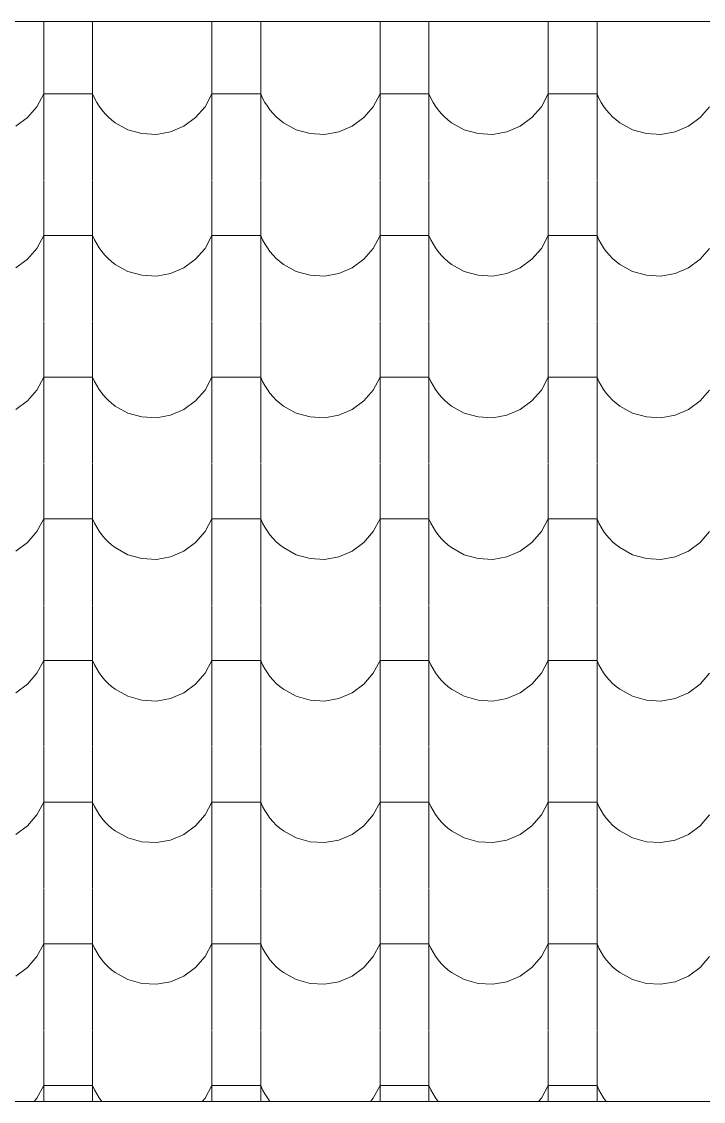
# Model space of a CAD drawing. Header units: millimetres. Extents: x 3554773 to 3850347, y -1853213 to -1653133.
# Drawn here: x 3615305 to 3618011, y -1693582 to -1689296 of the extents above; entities that cross this region are included whole.
import ezdxf

# ---------------------------------------------------------------- set-up
doc = ezdxf.new("R2010")
doc.units = ezdxf.units.MM
doc.header["$MEASUREMENT"] = 0
doc.set_wipeout_variables(frame=1)
doc.linetypes.add('Wipeout_Contour', pattern=[1000, 0, -1000])
doc.layers.add('Shell - Roof', color=7, linetype='Continuous')
for name, color, linetype, lineweight, true_color in [('Shell - Roof_Pen_No__72', 7, 'Continuous', 20, 0xbf8080), ('Shell - Roof_Pen_No__92', 7, 'Continuous', 13, 0xbf8080), ('Structural - Bearing_Pen_No__87', 7, 'Continuous', 20, 0x6a6a6a)]:
    doc.layers.add(name, color=color, linetype=linetype, lineweight=lineweight, true_color=true_color)

# ---------------------------------------------------------------- blocks, each defined once
blk = doc.blocks.new('*X21', base_point=(2062354.7, -947561.6))
at = {"layer": 'Shell - Roof_Pen_No__72', "linetype": 'Continuous'}
for p, q in [((3681805.7, -1724555.2), (3681805.7, -1724571.6)), ((3681853.7, -1724555.2), (3681853.7, -1724571.6)), ((3681970.7, -1724555.2), (3681970.7, -1724571.6)), ((3682018.7, -1724555.2), (3682018.7, -1724571.6)), ((3682135.7, -1724555.2), (3682135.7, -1724571.6)), ((3682183.7, -1724555.2), (3682183.7, -1724571.6)), ((3682300.7, -1724555.2), (3682300.7, -1724571.6)), ((3682348.7, -1724555.2), (3682348.7, -1724571.6)), ((3681805.7, -1724572.1), (3681805.7, -1724710.6)), ((3681853.7, -1724572.1), (3681853.7, -1724710.6)), ((3681970.7, -1724572.1), (3681970.7, -1724710.6)), ((3682018.7, -1724572.1), (3682018.7, -1724710.6)), ((3682135.7, -1724572.1), (3682135.7, -1724710.6)), ((3682183.7, -1724572.1), (3682183.7, -1724710.6)), ((3682300.7, -1724572.1), (3682300.7, -1724710.6)), ((3682348.7, -1724572.1), (3682348.7, -1724710.6)), ((3681799, -1724638.7), (3681805.7, -1724626.2)), ((3681829.7, -1724626.2), (3681805.7, -1724626.2)), ((3681853.7, -1724626.2), (3681829.7, -1724626.2)), ((3681853.7, -1724626.2), (3681855.5, -1724630.4)), ((3681964, -1724638.7), (3681970.7, -1724626.2)), ((3681994.7, -1724626.2), (3681970.7, -1724626.2)), ((3682018.7, -1724626.2), (3681994.7, -1724626.2)), ((3682018.7, -1724626.2), (3682020.5, -1724630.4)), ((3682129, -1724638.7), (3682135.7, -1724626.2)), ((3682159.7, -1724626.2), (3682135.7, -1724626.2)), ((3682183.7, -1724626.2), (3682159.7, -1724626.2)), ((3682183.7, -1724626.2), (3682185.5, -1724630.4)), ((3682294, -1724638.7), (3682300.7, -1724626.2)), ((3682324.7, -1724626.2), (3682300.7, -1724626.2)), ((3682348.7, -1724626.2), (3682324.7, -1724626.2)), ((3682348.7, -1724626.2), (3682350.5, -1724630.4)), ((3681855.5, -1724630.4), (3681857.7, -1724634.4)), ((3681857.7, -1724634.4), (3681860.1, -1724638.3)), ((3681860.1, -1724638.3), (3681862.7, -1724641.9)), ((3682020.5, -1724630.4), (3682022.7, -1724634.4)), ((3682022.7, -1724634.4), (3682025.1, -1724638.3)), ((3682025.1, -1724638.3), (3682027.7, -1724641.9)), ((3682185.5, -1724630.4), (3682187.7, -1724634.4)), ((3682187.7, -1724634.4), (3682190.1, -1724638.3)), ((3682190.1, -1724638.3), (3682192.7, -1724641.9)), ((3682350.5, -1724630.4), (3682352.7, -1724634.4)), ((3682352.7, -1724634.4), (3682355.1, -1724638.3)), ((3682355.1, -1724638.3), (3682357.7, -1724641.9)), ((3681789.7, -1724649.4), (3681799, -1724638.7)), ((3681862.7, -1724641.9), (3681865.7, -1724645.4)), ((3681865.7, -1724645.4), (3681868.9, -1724648.7)), ((3681868.9, -1724648.7), (3681872.3, -1724651.7)), ((3681954.7, -1724649.4), (3681964, -1724638.7)), ((3682027.7, -1724641.9), (3682030.7, -1724645.4)), ((3682030.7, -1724645.4), (3682033.9, -1724648.7)), ((3682033.9, -1724648.7), (3682037.3, -1724651.7)), ((3682119.7, -1724649.4), (3682129, -1724638.7)), ((3682192.7, -1724641.9), (3682195.7, -1724645.4)), ((3682195.7, -1724645.4), (3682198.9, -1724648.7)), ((3682198.9, -1724648.7), (3682202.3, -1724651.7)), ((3682284.7, -1724649.4), (3682294, -1724638.7)), ((3682357.7, -1724641.9), (3682360.7, -1724645.4)), ((3682360.7, -1724645.4), (3682363.9, -1724648.7)), ((3682363.9, -1724648.7), (3682367.3, -1724651.7)), ((3682449.7, -1724649.4), (3682459, -1724638.7)), ((3681778.2, -1724657.8), (3681789.7, -1724649.4)), ((3681872.3, -1724651.7), (3681875.9, -1724654.4)), ((3681875.9, -1724654.4), (3681888.3, -1724661.3)), ((3681930.2, -1724663.4), (3681943.2, -1724657.8)), ((3681943.2, -1724657.8), (3681954.7, -1724649.4)), ((3682037.3, -1724651.7), (3682040.9, -1724654.4)), ((3682040.9, -1724654.4), (3682053.3, -1724661.3)), ((3682095.2, -1724663.4), (3682108.2, -1724657.8)), ((3682108.2, -1724657.8), (3682119.7, -1724649.4)), ((3682202.3, -1724651.7), (3682205.9, -1724654.4)), ((3682205.9, -1724654.4), (3682218.3, -1724661.3)), ((3682260.2, -1724663.4), (3682273.2, -1724657.8)), ((3682273.2, -1724657.8), (3682284.7, -1724649.4)), ((3682367.3, -1724651.7), (3682370.9, -1724654.4)), ((3682370.9, -1724654.4), (3682383.3, -1724661.3)), ((3682425.2, -1724663.4), (3682438.2, -1724657.8)), ((3682438.2, -1724657.8), (3682449.7, -1724649.4)), ((3681888.3, -1724661.3), (3681902, -1724665.1)), ((3681902, -1724665.1), (3681916.2, -1724665.9)), ((3681916.2, -1724665.9), (3681930.2, -1724663.4)), ((3682053.3, -1724661.3), (3682067, -1724665.1)), ((3682067, -1724665.1), (3682081.2, -1724665.9)), ((3682081.2, -1724665.9), (3682095.2, -1724663.4)), ((3682218.3, -1724661.3), (3682232, -1724665.1)), ((3682232, -1724665.1), (3682246.2, -1724665.9)), ((3682246.2, -1724665.9), (3682260.2, -1724663.4)), ((3682383.3, -1724661.3), (3682397, -1724665.1)), ((3682397, -1724665.1), (3682411.2, -1724665.9)), ((3682411.2, -1724665.9), (3682425.2, -1724663.4)), ((3681805.7, -1724711.1), (3681805.7, -1724849.6)), ((3681853.7, -1724711.1), (3681853.7, -1724849.6)), ((3681970.7, -1724711.1), (3681970.7, -1724849.6)), ((3682018.7, -1724711.1), (3682018.7, -1724849.6)), ((3682135.7, -1724711.1), (3682135.7, -1724849.6)), ((3682183.7, -1724711.1), (3682183.7, -1724849.6)), ((3682300.7, -1724711.1), (3682300.7, -1724849.6)), ((3682348.7, -1724711.1), (3682348.7, -1724849.6)), ((3681799, -1724777.7), (3681805.7, -1724765.2)), ((3681829.7, -1724765.2), (3681805.7, -1724765.2)), ((3681853.7, -1724765.2), (3681829.7, -1724765.2)), ((3681853.7, -1724765.2), (3681855.5, -1724769.4)), ((3681964, -1724777.7), (3681970.7, -1724765.2)), ((3681994.7, -1724765.2), (3681970.7, -1724765.2)), ((3682018.7, -1724765.2), (3681994.7, -1724765.2)), ((3682018.7, -1724765.2), (3682020.5, -1724769.4)), ((3682129, -1724777.7), (3682135.7, -1724765.2)), ((3682159.7, -1724765.2), (3682135.7, -1724765.2)), ((3682183.7, -1724765.2), (3682159.7, -1724765.2)), ((3682183.7, -1724765.2), (3682185.5, -1724769.4)), ((3682294, -1724777.7), (3682300.7, -1724765.2)), ((3682324.7, -1724765.2), (3682300.7, -1724765.2)), ((3682348.7, -1724765.2), (3682324.7, -1724765.2)), ((3682348.7, -1724765.2), (3682350.5, -1724769.4)), ((3681855.5, -1724769.4), (3681857.7, -1724773.4)), ((3681857.7, -1724773.4), (3681860.1, -1724777.3)), ((3682020.5, -1724769.4), (3682022.7, -1724773.4)), ((3682022.7, -1724773.4), (3682025.1, -1724777.3)), ((3682185.5, -1724769.4), (3682187.7, -1724773.4)), ((3682187.7, -1724773.4), (3682190.1, -1724777.3)), ((3682350.5, -1724769.4), (3682352.7, -1724773.4)), ((3682352.7, -1724773.4), (3682355.1, -1724777.3)), ((3681789.7, -1724788.4), (3681799, -1724777.7)), ((3681860.1, -1724777.3), (3681862.7, -1724780.9)), ((3681862.7, -1724780.9), (3681865.7, -1724784.4)), ((3681865.7, -1724784.4), (3681868.9, -1724787.7)), ((3681954.7, -1724788.4), (3681964, -1724777.7)), ((3682025.1, -1724777.3), (3682027.7, -1724780.9)), ((3682027.7, -1724780.9), (3682030.7, -1724784.4)), ((3682030.7, -1724784.4), (3682033.9, -1724787.7)), ((3682119.7, -1724788.4), (3682129, -1724777.7)), ((3682190.1, -1724777.3), (3682192.7, -1724780.9)), ((3682192.7, -1724780.9), (3682195.7, -1724784.4)), ((3682195.7, -1724784.4), (3682198.9, -1724787.7)), ((3682284.7, -1724788.4), (3682294, -1724777.7)), ((3682355.1, -1724777.3), (3682357.7, -1724780.9)), ((3682357.7, -1724780.9), (3682360.7, -1724784.4)), ((3682360.7, -1724784.4), (3682363.9, -1724787.7)), ((3682449.7, -1724788.4), (3682459, -1724777.7)), ((3681778.2, -1724796.8), (3681789.7, -1724788.4)), ((3681868.9, -1724787.7), (3681872.3, -1724790.7)), ((3681872.3, -1724790.7), (3681875.9, -1724793.4)), ((3681875.9, -1724793.4), (3681888.3, -1724800.3)), ((3681930.2, -1724802.4), (3681943.2, -1724796.8)), ((3681943.2, -1724796.8), (3681954.7, -1724788.4)), ((3682033.9, -1724787.7), (3682037.3, -1724790.7)), ((3682037.3, -1724790.7), (3682040.9, -1724793.4)), ((3682040.9, -1724793.4), (3682053.3, -1724800.3)), ((3682095.2, -1724802.4), (3682108.2, -1724796.8)), ((3682108.2, -1724796.8), (3682119.7, -1724788.4)), ((3682198.9, -1724787.7), (3682202.3, -1724790.7)), ((3682202.3, -1724790.7), (3682205.9, -1724793.4)), ((3682205.9, -1724793.4), (3682218.3, -1724800.3)), ((3682260.2, -1724802.4), (3682273.2, -1724796.8)), ((3682273.2, -1724796.8), (3682284.7, -1724788.4)), ((3682363.9, -1724787.7), (3682367.3, -1724790.7)), ((3682367.3, -1724790.7), (3682370.9, -1724793.4)), ((3682370.9, -1724793.4), (3682383.3, -1724800.3)), ((3682425.2, -1724802.4), (3682438.2, -1724796.8)), ((3682438.2, -1724796.8), (3682449.7, -1724788.4)), ((3681888.3, -1724800.3), (3681902, -1724804.1)), ((3681902, -1724804.1), (3681916.2, -1724804.9)), ((3681916.2, -1724804.9), (3681930.2, -1724802.4)), ((3682053.3, -1724800.3), (3682067, -1724804.1)), ((3682067, -1724804.1), (3682081.2, -1724804.9)), ((3682081.2, -1724804.9), (3682095.2, -1724802.4)), ((3682218.3, -1724800.3), (3682232, -1724804.1)), ((3682232, -1724804.1), (3682246.2, -1724804.9)), ((3682246.2, -1724804.9), (3682260.2, -1724802.4)), ((3682383.3, -1724800.3), (3682397, -1724804.1)), ((3682397, -1724804.1), (3682411.2, -1724804.9)), ((3682411.2, -1724804.9), (3682425.2, -1724802.4)), ((3681805.7, -1724850.1), (3681805.7, -1724988.6)), ((3681853.7, -1724850.1), (3681853.7, -1724988.6)), ((3681970.7, -1724850.1), (3681970.7, -1724988.6)), ((3682018.7, -1724850.1), (3682018.7, -1724988.6)), ((3682135.7, -1724850.1), (3682135.7, -1724988.6)), ((3682183.7, -1724850.1), (3682183.7, -1724988.6)), ((3682300.7, -1724850.1), (3682300.7, -1724988.6)), ((3682348.7, -1724850.1), (3682348.7, -1724988.6)), ((3681799, -1724916.7), (3681805.7, -1724904.2)), ((3681829.7, -1724904.2), (3681805.7, -1724904.2)), ((3681853.7, -1724904.2), (3681829.7, -1724904.2)), ((3681853.7, -1724904.2), (3681855.5, -1724908.4)), ((3681855.5, -1724908.4), (3681857.7, -1724912.4)), ((3681857.7, -1724912.4), (3681860.1, -1724916.3)), ((3681964, -1724916.7), (3681970.7, -1724904.2)), ((3681994.7, -1724904.2), (3681970.7, -1724904.2)), ((3682018.7, -1724904.2), (3681994.7, -1724904.2)), ((3682018.7, -1724904.2), (3682020.5, -1724908.4)), ((3682020.5, -1724908.4), (3682022.7, -1724912.4)), ((3682022.7, -1724912.4), (3682025.1, -1724916.3)), ((3682129, -1724916.7), (3682135.7, -1724904.2)), ((3682159.7, -1724904.2), (3682135.7, -1724904.2)), ((3682183.7, -1724904.2), (3682159.7, -1724904.2)), ((3682183.7, -1724904.2), (3682185.5, -1724908.4)), ((3682185.5, -1724908.4), (3682187.7, -1724912.4)), ((3682187.7, -1724912.4), (3682190.1, -1724916.3)), ((3682294, -1724916.7), (3682300.7, -1724904.2)), ((3682324.7, -1724904.2), (3682300.7, -1724904.2)), ((3682348.7, -1724904.2), (3682324.7, -1724904.2)), ((3682348.7, -1724904.2), (3682350.5, -1724908.4)), ((3682350.5, -1724908.4), (3682352.7, -1724912.4)), ((3682352.7, -1724912.4), (3682355.1, -1724916.3)), ((3681789.7, -1724927.4), (3681799, -1724916.7)), ((3681860.1, -1724916.3), (3681862.7, -1724919.9)), ((3681862.7, -1724919.9), (3681865.7, -1724923.4)), ((3681865.7, -1724923.4), (3681868.9, -1724926.7)), ((3681954.7, -1724927.4), (3681964, -1724916.7)), ((3682025.1, -1724916.3), (3682027.7, -1724919.9)), ((3682027.7, -1724919.9), (3682030.7, -1724923.4)), ((3682030.7, -1724923.4), (3682033.9, -1724926.7)), ((3682119.7, -1724927.4), (3682129, -1724916.7)), ((3682190.1, -1724916.3), (3682192.7, -1724919.9)), ((3682192.7, -1724919.9), (3682195.7, -1724923.4)), ((3682195.7, -1724923.4), (3682198.9, -1724926.7)), ((3682284.7, -1724927.4), (3682294, -1724916.7)), ((3682355.1, -1724916.3), (3682357.7, -1724919.9)), ((3682357.7, -1724919.9), (3682360.7, -1724923.4)), ((3682360.7, -1724923.4), (3682363.9, -1724926.7)), ((3682449.7, -1724927.4), (3682459, -1724916.7)), ((3681778.2, -1724935.8), (3681789.7, -1724927.4)), ((3681868.9, -1724926.7), (3681872.3, -1724929.7)), ((3681872.3, -1724929.7), (3681875.9, -1724932.4)), ((3681875.9, -1724932.4), (3681888.3, -1724939.3)), ((3681943.2, -1724935.8), (3681954.7, -1724927.4)), ((3682033.9, -1724926.7), (3682037.3, -1724929.7)), ((3682037.3, -1724929.7), (3682040.9, -1724932.4)), ((3682040.9, -1724932.4), (3682053.3, -1724939.3)), ((3682108.2, -1724935.8), (3682119.7, -1724927.4)), ((3682198.9, -1724926.7), (3682202.3, -1724929.7)), ((3682202.3, -1724929.7), (3682205.9, -1724932.4)), ((3682205.9, -1724932.4), (3682218.3, -1724939.3)), ((3682273.2, -1724935.8), (3682284.7, -1724927.4)), ((3682363.9, -1724926.7), (3682367.3, -1724929.7)), ((3682367.3, -1724929.7), (3682370.9, -1724932.4)), ((3682370.9, -1724932.4), (3682383.3, -1724939.3)), ((3682438.2, -1724935.8), (3682449.7, -1724927.4)), ((3681888.3, -1724939.3), (3681902, -1724943.1)), ((3681902, -1724943.1), (3681916.2, -1724943.9)), ((3681916.2, -1724943.9), (3681930.2, -1724941.4)), ((3681930.2, -1724941.4), (3681943.2, -1724935.8)), ((3682053.3, -1724939.3), (3682067, -1724943.1)), ((3682067, -1724943.1), (3682081.2, -1724943.9)), ((3682081.2, -1724943.9), (3682095.2, -1724941.4)), ((3682095.2, -1724941.4), (3682108.2, -1724935.8)), ((3682218.3, -1724939.3), (3682232, -1724943.1)), ((3682232, -1724943.1), (3682246.2, -1724943.9)), ((3682246.2, -1724943.9), (3682260.2, -1724941.4)), ((3682260.2, -1724941.4), (3682273.2, -1724935.8)), ((3682383.3, -1724939.3), (3682397, -1724943.1)), ((3682397, -1724943.1), (3682411.2, -1724943.9)), ((3682411.2, -1724943.9), (3682425.2, -1724941.4)), ((3682425.2, -1724941.4), (3682438.2, -1724935.8)), ((3681805.7, -1724989.1), (3681805.7, -1725127.6)), ((3681853.7, -1724989.1), (3681853.7, -1725127.6)), ((3681970.7, -1724989.1), (3681970.7, -1725127.6)), ((3682018.7, -1724989.1), (3682018.7, -1725127.6)), ((3682135.7, -1724989.1), (3682135.7, -1725127.6)), ((3682183.7, -1724989.1), (3682183.7, -1725127.6)), ((3682300.7, -1724989.1), (3682300.7, -1725127.6)), ((3682348.7, -1724989.1), (3682348.7, -1725127.6)), ((3681799, -1725055.7), (3681805.7, -1725043.2)), ((3681829.7, -1725043.2), (3681805.7, -1725043.2)), ((3681853.7, -1725043.2), (3681829.7, -1725043.2)), ((3681853.7, -1725043.2), (3681855.5, -1725047.4)), ((3681855.5, -1725047.4), (3681857.7, -1725051.4)), ((3681857.7, -1725051.4), (3681860.1, -1725055.3)), ((3681964, -1725055.7), (3681970.7, -1725043.2)), ((3681994.7, -1725043.2), (3681970.7, -1725043.2)), ((3682018.7, -1725043.2), (3681994.7, -1725043.2)), ((3682018.7, -1725043.2), (3682020.5, -1725047.4)), ((3682020.5, -1725047.4), (3682022.7, -1725051.4)), ((3682022.7, -1725051.4), (3682025.1, -1725055.3)), ((3682129, -1725055.7), (3682135.7, -1725043.2)), ((3682159.7, -1725043.2), (3682135.7, -1725043.2)), ((3682183.7, -1725043.2), (3682159.7, -1725043.2)), ((3682183.7, -1725043.2), (3682185.5, -1725047.4)), ((3682185.5, -1725047.4), (3682187.7, -1725051.4)), ((3682187.7, -1725051.4), (3682190.1, -1725055.3)), ((3682294, -1725055.7), (3682300.7, -1725043.2)), ((3682324.7, -1725043.2), (3682300.7, -1725043.2)), ((3682348.7, -1725043.2), (3682324.7, -1725043.2)), ((3682348.7, -1725043.2), (3682350.5, -1725047.4)), ((3682350.5, -1725047.4), (3682352.7, -1725051.4)), ((3682352.7, -1725051.4), (3682355.1, -1725055.3)), ((3681789.7, -1725066.4), (3681799, -1725055.7)), ((3681860.1, -1725055.3), (3681862.7, -1725058.9)), ((3681862.7, -1725058.9), (3681865.7, -1725062.4)), ((3681954.7, -1725066.4), (3681964, -1725055.7)), ((3682025.1, -1725055.3), (3682027.7, -1725058.9)), ((3682027.7, -1725058.9), (3682030.7, -1725062.4)), ((3682119.7, -1725066.4), (3682129, -1725055.7)), ((3682190.1, -1725055.3), (3682192.7, -1725058.9)), ((3682192.7, -1725058.9), (3682195.7, -1725062.4)), ((3682284.7, -1725066.4), (3682294, -1725055.7)), ((3682355.1, -1725055.3), (3682357.7, -1725058.9)), ((3682357.7, -1725058.9), (3682360.7, -1725062.4)), ((3682449.7, -1725066.4), (3682459, -1725055.7)), ((3681778.2, -1725074.8), (3681789.7, -1725066.4)), ((3681865.7, -1725062.4), (3681868.9, -1725065.7)), ((3681868.9, -1725065.7), (3681872.3, -1725068.7)), ((3681872.3, -1725068.7), (3681875.9, -1725071.4)), ((3681875.9, -1725071.4), (3681888.3, -1725078.3)), ((3681943.2, -1725074.8), (3681954.7, -1725066.4)), ((3682030.7, -1725062.4), (3682033.9, -1725065.7)), ((3682033.9, -1725065.7), (3682037.3, -1725068.7)), ((3682037.3, -1725068.7), (3682040.9, -1725071.4)), ((3682040.9, -1725071.4), (3682053.3, -1725078.3)), ((3682108.2, -1725074.8), (3682119.7, -1725066.4)), ((3682195.7, -1725062.4), (3682198.9, -1725065.7)), ((3682198.9, -1725065.7), (3682202.3, -1725068.7)), ((3682202.3, -1725068.7), (3682205.9, -1725071.4)), ((3682205.9, -1725071.4), (3682218.3, -1725078.3)), ((3682273.2, -1725074.8), (3682284.7, -1725066.4)), ((3682360.7, -1725062.4), (3682363.9, -1725065.7)), ((3682363.9, -1725065.7), (3682367.3, -1725068.7)), ((3682367.3, -1725068.7), (3682370.9, -1725071.4)), ((3682370.9, -1725071.4), (3682383.3, -1725078.3)), ((3682438.2, -1725074.8), (3682449.7, -1725066.4)), ((3681888.3, -1725078.3), (3681902, -1725082.1)), ((3681902, -1725082.1), (3681916.2, -1725082.9)), ((3681916.2, -1725082.9), (3681930.2, -1725080.4)), ((3681930.2, -1725080.4), (3681943.2, -1725074.8)), ((3682053.3, -1725078.3), (3682067, -1725082.1)), ((3682067, -1725082.1), (3682081.2, -1725082.9)), ((3682081.2, -1725082.9), (3682095.2, -1725080.4)), ((3682095.2, -1725080.4), (3682108.2, -1725074.8)), ((3682218.3, -1725078.3), (3682232, -1725082.1)), ((3682232, -1725082.1), (3682246.2, -1725082.9)), ((3682246.2, -1725082.9), (3682260.2, -1725080.4)), ((3682260.2, -1725080.4), (3682273.2, -1725074.8)), ((3682383.3, -1725078.3), (3682397, -1725082.1)), ((3682397, -1725082.1), (3682411.2, -1725082.9)), ((3682411.2, -1725082.9), (3682425.2, -1725080.4)), ((3682425.2, -1725080.4), (3682438.2, -1725074.8)), ((3681805.7, -1725128.1), (3681805.7, -1725266.6)), ((3681853.7, -1725128.1), (3681853.7, -1725266.6)), ((3681970.7, -1725128.1), (3681970.7, -1725266.6)), ((3682018.7, -1725128.1), (3682018.7, -1725266.6)), ((3682135.7, -1725128.1), (3682135.7, -1725266.6)), ((3682183.7, -1725128.1), (3682183.7, -1725266.6)), ((3682300.7, -1725128.1), (3682300.7, -1725266.6)), ((3682348.7, -1725128.1), (3682348.7, -1725266.6)), ((3681799, -1725194.7), (3681805.7, -1725182.2)), ((3681829.7, -1725182.2), (3681805.7, -1725182.2)), ((3681853.7, -1725182.2), (3681829.7, -1725182.2)), ((3681853.7, -1725182.2), (3681855.5, -1725186.4)), ((3681855.5, -1725186.4), (3681857.7, -1725190.4)), ((3681964, -1725194.7), (3681970.7, -1725182.2)), ((3681994.7, -1725182.2), (3681970.7, -1725182.2)), ((3682018.7, -1725182.2), (3681994.7, -1725182.2)), ((3682018.7, -1725182.2), (3682020.5, -1725186.4)), ((3682020.5, -1725186.4), (3682022.7, -1725190.4)), ((3682129, -1725194.7), (3682135.7, -1725182.2)), ((3682159.7, -1725182.2), (3682135.7, -1725182.2)), ((3682183.7, -1725182.2), (3682159.7, -1725182.2)), ((3682183.7, -1725182.2), (3682185.5, -1725186.4)), ((3682185.5, -1725186.4), (3682187.7, -1725190.4)), ((3682294, -1725194.7), (3682300.7, -1725182.2)), ((3682324.7, -1725182.2), (3682300.7, -1725182.2)), ((3682348.7, -1725182.2), (3682324.7, -1725182.2)), ((3682348.7, -1725182.2), (3682350.5, -1725186.4)), ((3682350.5, -1725186.4), (3682352.7, -1725190.4)), ((3681789.7, -1725205.4), (3681799, -1725194.7)), ((3681857.7, -1725190.4), (3681860.1, -1725194.3)), ((3681860.1, -1725194.3), (3681862.7, -1725197.9)), ((3681862.7, -1725197.9), (3681865.7, -1725201.4)), ((3681954.7, -1725205.4), (3681964, -1725194.7)), ((3682022.7, -1725190.4), (3682025.1, -1725194.3)), ((3682025.1, -1725194.3), (3682027.7, -1725197.9)), ((3682027.7, -1725197.9), (3682030.7, -1725201.4)), ((3682119.7, -1725205.4), (3682129, -1725194.7)), ((3682187.7, -1725190.4), (3682190.1, -1725194.3)), ((3682190.1, -1725194.3), (3682192.7, -1725197.9)), ((3682192.7, -1725197.9), (3682195.7, -1725201.4)), ((3682284.7, -1725205.4), (3682294, -1725194.7)), ((3682352.7, -1725190.4), (3682355.1, -1725194.3)), ((3682355.1, -1725194.3), (3682357.7, -1725197.9)), ((3682357.7, -1725197.9), (3682360.7, -1725201.4)), ((3682449.7, -1725205.4), (3682459, -1725194.7)), ((3681778.2, -1725213.8), (3681789.7, -1725205.4)), ((3681865.7, -1725201.4), (3681868.9, -1725204.7)), ((3681868.9, -1725204.7), (3681872.3, -1725207.7)), ((3681872.3, -1725207.7), (3681875.9, -1725210.4)), ((3681875.9, -1725210.4), (3681888.3, -1725217.3)), ((3681943.2, -1725213.8), (3681954.7, -1725205.4)), ((3682030.7, -1725201.4), (3682033.9, -1725204.7)), ((3682033.9, -1725204.7), (3682037.3, -1725207.7)), ((3682037.3, -1725207.7), (3682040.9, -1725210.4)), ((3682040.9, -1725210.4), (3682053.3, -1725217.3)), ((3682108.2, -1725213.8), (3682119.7, -1725205.4)), ((3682195.7, -1725201.4), (3682198.9, -1725204.7)), ((3682198.9, -1725204.7), (3682202.3, -1725207.7)), ((3682202.3, -1725207.7), (3682205.9, -1725210.4)), ((3682205.9, -1725210.4), (3682218.3, -1725217.3)), ((3682273.2, -1725213.8), (3682284.7, -1725205.4)), ((3682360.7, -1725201.4), (3682363.9, -1725204.7)), ((3682363.9, -1725204.7), (3682367.3, -1725207.7)), ((3682367.3, -1725207.7), (3682370.9, -1725210.4)), ((3682370.9, -1725210.4), (3682383.3, -1725217.3)), ((3682438.2, -1725213.8), (3682449.7, -1725205.4)), ((3681888.3, -1725217.3), (3681902, -1725221.1)), ((3681902, -1725221.1), (3681916.2, -1725221.9)), ((3681916.2, -1725221.9), (3681930.2, -1725219.4)), ((3681930.2, -1725219.4), (3681943.2, -1725213.8)), ((3682053.3, -1725217.3), (3682067, -1725221.1)), ((3682067, -1725221.1), (3682081.2, -1725221.9)), ((3682081.2, -1725221.9), (3682095.2, -1725219.4)), ((3682095.2, -1725219.4), (3682108.2, -1725213.8)), ((3682218.3, -1725217.3), (3682232, -1725221.1)), ((3682232, -1725221.1), (3682246.2, -1725221.9)), ((3682246.2, -1725221.9), (3682260.2, -1725219.4)), ((3682260.2, -1725219.4), (3682273.2, -1725213.8)), ((3682383.3, -1725217.3), (3682397, -1725221.1)), ((3682397, -1725221.1), (3682411.2, -1725221.9)), ((3682411.2, -1725221.9), (3682425.2, -1725219.4)), ((3682425.2, -1725219.4), (3682438.2, -1725213.8)), ((3681805.7, -1725267.1), (3681805.7, -1725405.6)), ((3681853.7, -1725267.1), (3681853.7, -1725405.6)), ((3681970.7, -1725267.1), (3681970.7, -1725405.6)), ((3682018.7, -1725267.1), (3682018.7, -1725405.6)), ((3682135.7, -1725267.1), (3682135.7, -1725405.6)), ((3682183.7, -1725267.1), (3682183.7, -1725405.6)), ((3682300.7, -1725267.1), (3682300.7, -1725405.6)), ((3682348.7, -1725267.1), (3682348.7, -1725405.6)), ((3681799, -1725333.7), (3681805.7, -1725321.2)), ((3681829.7, -1725321.2), (3681805.7, -1725321.2)), ((3681853.7, -1725321.2), (3681829.7, -1725321.2)), ((3681853.7, -1725321.2), (3681855.5, -1725325.4)), ((3681855.5, -1725325.4), (3681857.7, -1725329.4)), ((3681964, -1725333.7), (3681970.7, -1725321.2)), ((3681994.7, -1725321.2), (3681970.7, -1725321.2)), ((3682018.7, -1725321.2), (3681994.7, -1725321.2)), ((3682018.7, -1725321.2), (3682020.5, -1725325.4)), ((3682020.5, -1725325.4), (3682022.7, -1725329.4)), ((3682129, -1725333.7), (3682135.7, -1725321.2)), ((3682159.7, -1725321.2), (3682135.7, -1725321.2)), ((3682183.7, -1725321.2), (3682159.7, -1725321.2)), ((3682183.7, -1725321.2), (3682185.5, -1725325.4)), ((3682185.5, -1725325.4), (3682187.7, -1725329.4)), ((3682294, -1725333.7), (3682300.7, -1725321.2)), ((3682324.7, -1725321.2), (3682300.7, -1725321.2)), ((3682348.7, -1725321.2), (3682324.7, -1725321.2)), ((3682348.7, -1725321.2), (3682350.5, -1725325.4)), ((3682350.5, -1725325.4), (3682352.7, -1725329.4)), ((3681789.7, -1725344.4), (3681799, -1725333.7)), ((3681857.7, -1725329.4), (3681860.1, -1725333.3)), ((3681860.1, -1725333.3), (3681862.7, -1725336.9)), ((3681862.7, -1725336.9), (3681865.7, -1725340.4)), ((3681954.7, -1725344.4), (3681964, -1725333.7)), ((3682022.7, -1725329.4), (3682025.1, -1725333.3)), ((3682025.1, -1725333.3), (3682027.7, -1725336.9)), ((3682027.7, -1725336.9), (3682030.7, -1725340.4)), ((3682119.7, -1725344.4), (3682129, -1725333.7)), ((3682187.7, -1725329.4), (3682190.1, -1725333.3)), ((3682190.1, -1725333.3), (3682192.7, -1725336.9)), ((3682192.7, -1725336.9), (3682195.7, -1725340.4)), ((3682284.7, -1725344.4), (3682294, -1725333.7)), ((3682352.7, -1725329.4), (3682355.1, -1725333.3)), ((3682355.1, -1725333.3), (3682357.7, -1725336.9)), ((3682357.7, -1725336.9), (3682360.7, -1725340.4)), ((3682449.7, -1725344.4), (3682459, -1725333.7)), ((3681778.2, -1725352.8), (3681789.7, -1725344.4)), ((3681865.7, -1725340.4), (3681868.9, -1725343.7)), ((3681868.9, -1725343.7), (3681872.3, -1725346.7)), ((3681872.3, -1725346.7), (3681875.9, -1725349.4)), ((3681943.2, -1725352.8), (3681954.7, -1725344.4)), ((3682030.7, -1725340.4), (3682033.9, -1725343.7)), ((3682033.9, -1725343.7), (3682037.3, -1725346.7)), ((3682037.3, -1725346.7), (3682040.9, -1725349.4)), ((3682108.2, -1725352.8), (3682119.7, -1725344.4)), ((3682195.7, -1725340.4), (3682198.9, -1725343.7)), ((3682198.9, -1725343.7), (3682202.3, -1725346.7)), ((3682202.3, -1725346.7), (3682205.9, -1725349.4)), ((3682273.2, -1725352.8), (3682284.7, -1725344.4)), ((3682360.7, -1725340.4), (3682363.9, -1725343.7)), ((3682363.9, -1725343.7), (3682367.3, -1725346.7)), ((3682367.3, -1725346.7), (3682370.9, -1725349.4)), ((3682438.2, -1725352.8), (3682449.7, -1725344.4)), ((3681875.9, -1725349.4), (3681888.3, -1725356.3)), ((3681888.3, -1725356.3), (3681902, -1725360.1)), ((3681916.2, -1725360.9), (3681930.2, -1725358.4)), ((3681930.2, -1725358.4), (3681943.2, -1725352.8)), ((3682040.9, -1725349.4), (3682053.3, -1725356.3)), ((3682053.3, -1725356.3), (3682067, -1725360.1)), ((3682081.2, -1725360.9), (3682095.2, -1725358.4)), ((3682095.2, -1725358.4), (3682108.2, -1725352.8)), ((3682205.9, -1725349.4), (3682218.3, -1725356.3)), ((3682218.3, -1725356.3), (3682232, -1725360.1)), ((3682246.2, -1725360.9), (3682260.2, -1725358.4)), ((3682260.2, -1725358.4), (3682273.2, -1725352.8)), ((3682370.9, -1725349.4), (3682383.3, -1725356.3)), ((3682383.3, -1725356.3), (3682397, -1725360.1)), ((3682411.2, -1725360.9), (3682425.2, -1725358.4)), ((3682425.2, -1725358.4), (3682438.2, -1725352.8)), ((3681902, -1725360.1), (3681916.2, -1725360.9)), ((3682067, -1725360.1), (3682081.2, -1725360.9)), ((3682232, -1725360.1), (3682246.2, -1725360.9)), ((3682397, -1725360.1), (3682411.2, -1725360.9)), ((3681805.7, -1725406.1), (3681805.7, -1725544.6)), ((3681853.7, -1725406.1), (3681853.7, -1725544.6)), ((3681970.7, -1725406.1), (3681970.7, -1725544.6)), ((3682018.7, -1725406.1), (3682018.7, -1725544.6)), ((3682135.7, -1725406.1), (3682135.7, -1725544.6)), ((3682183.7, -1725406.1), (3682183.7, -1725544.6)), ((3682300.7, -1725406.1), (3682300.7, -1725544.6)), ((3682348.7, -1725406.1), (3682348.7, -1725544.6)), ((3681799, -1725472.7), (3681805.7, -1725460.2)), ((3681829.7, -1725460.2), (3681805.7, -1725460.2)), ((3681853.7, -1725460.2), (3681829.7, -1725460.2)), ((3681853.7, -1725460.2), (3681855.5, -1725464.4)), ((3681855.5, -1725464.4), (3681857.7, -1725468.4)), ((3681964, -1725472.7), (3681970.7, -1725460.2)), ((3681994.7, -1725460.2), (3681970.7, -1725460.2)), ((3682018.7, -1725460.2), (3681994.7, -1725460.2)), ((3682018.7, -1725460.2), (3682020.5, -1725464.4)), ((3682020.5, -1725464.4), (3682022.7, -1725468.4)), ((3682129, -1725472.7), (3682135.7, -1725460.2)), ((3682159.7, -1725460.2), (3682135.7, -1725460.2)), ((3682183.7, -1725460.2), (3682159.7, -1725460.2)), ((3682183.7, -1725460.2), (3682185.5, -1725464.4)), ((3682185.5, -1725464.4), (3682187.7, -1725468.4)), ((3682294, -1725472.7), (3682300.7, -1725460.2)), ((3682324.7, -1725460.2), (3682300.7, -1725460.2)), ((3682348.7, -1725460.2), (3682324.7, -1725460.2)), ((3682348.7, -1725460.2), (3682350.5, -1725464.4)), ((3682350.5, -1725464.4), (3682352.7, -1725468.4)), ((3681789.7, -1725483.4), (3681799, -1725472.7)), ((3681857.7, -1725468.4), (3681860.1, -1725472.3)), ((3681860.1, -1725472.3), (3681862.7, -1725475.9)), ((3681954.7, -1725483.4), (3681964, -1725472.7)), ((3682022.7, -1725468.4), (3682025.1, -1725472.3)), ((3682025.1, -1725472.3), (3682027.7, -1725475.9)), ((3682119.7, -1725483.4), (3682129, -1725472.7)), ((3682187.7, -1725468.4), (3682190.1, -1725472.3)), ((3682190.1, -1725472.3), (3682192.7, -1725475.9)), ((3682284.7, -1725483.4), (3682294, -1725472.7)), ((3682352.7, -1725468.4), (3682355.1, -1725472.3)), ((3682355.1, -1725472.3), (3682357.7, -1725475.9)), ((3682449.7, -1725483.4), (3682459, -1725472.7)), ((3681778.2, -1725491.8), (3681789.7, -1725483.4)), ((3681862.7, -1725475.9), (3681865.7, -1725479.4)), ((3681865.7, -1725479.4), (3681868.9, -1725482.7)), ((3681868.9, -1725482.7), (3681872.3, -1725485.7)), ((3681872.3, -1725485.7), (3681875.9, -1725488.4)), ((3681943.2, -1725491.8), (3681954.7, -1725483.4)), ((3682027.7, -1725475.9), (3682030.7, -1725479.4)), ((3682030.7, -1725479.4), (3682033.9, -1725482.7)), ((3682033.9, -1725482.7), (3682037.3, -1725485.7)), ((3682037.3, -1725485.7), (3682040.9, -1725488.4)), ((3682108.2, -1725491.8), (3682119.7, -1725483.4)), ((3682192.7, -1725475.9), (3682195.7, -1725479.4)), ((3682195.7, -1725479.4), (3682198.9, -1725482.7)), ((3682198.9, -1725482.7), (3682202.3, -1725485.7)), ((3682202.3, -1725485.7), (3682205.9, -1725488.4)), ((3682273.2, -1725491.8), (3682284.7, -1725483.4)), ((3682357.7, -1725475.9), (3682360.7, -1725479.4)), ((3682360.7, -1725479.4), (3682363.9, -1725482.7)), ((3682363.9, -1725482.7), (3682367.3, -1725485.7)), ((3682367.3, -1725485.7), (3682370.9, -1725488.4)), ((3682438.2, -1725491.8), (3682449.7, -1725483.4)), ((3681875.9, -1725488.4), (3681888.3, -1725495.3)), ((3681888.3, -1725495.3), (3681902, -1725499.1)), ((3681930.2, -1725497.4), (3681943.2, -1725491.8)), ((3682040.9, -1725488.4), (3682053.3, -1725495.3)), ((3682053.3, -1725495.3), (3682067, -1725499.1)), ((3682095.2, -1725497.4), (3682108.2, -1725491.8)), ((3682205.9, -1725488.4), (3682218.3, -1725495.3)), ((3682218.3, -1725495.3), (3682232, -1725499.1)), ((3682260.2, -1725497.4), (3682273.2, -1725491.8)), ((3682370.9, -1725488.4), (3682383.3, -1725495.3)), ((3682383.3, -1725495.3), (3682397, -1725499.1)), ((3682425.2, -1725497.4), (3682438.2, -1725491.8)), ((3681902, -1725499.1), (3681916.2, -1725499.9)), ((3681916.2, -1725499.9), (3681930.2, -1725497.4)), ((3682067, -1725499.1), (3682081.2, -1725499.9)), ((3682081.2, -1725499.9), (3682095.2, -1725497.4)), ((3682232, -1725499.1), (3682246.2, -1725499.9)), ((3682246.2, -1725499.9), (3682260.2, -1725497.4)), ((3682397, -1725499.1), (3682411.2, -1725499.9)), ((3682411.2, -1725499.9), (3682425.2, -1725497.4)), ((3681805.7, -1725545.1), (3681805.7, -1725614.9)), ((3681853.7, -1725545.1), (3681853.7, -1725614.9)), ((3681970.7, -1725545.1), (3681970.7, -1725614.9)), ((3682018.7, -1725545.1), (3682018.7, -1725614.9)), ((3682135.7, -1725545.1), (3682135.7, -1725614.9)), ((3682183.7, -1725545.1), (3682183.7, -1725614.9)), ((3682300.7, -1725545.1), (3682300.7, -1725614.9)), ((3682348.7, -1725545.1), (3682348.7, -1725614.9)), ((3681799, -1725611.7), (3681805.7, -1725599.2)), ((3681829.7, -1725599.2), (3681805.7, -1725599.2)), ((3681853.7, -1725599.2), (3681829.7, -1725599.2)), ((3681853.7, -1725599.2), (3681855.5, -1725603.4)), ((3681964, -1725611.7), (3681970.7, -1725599.2)), ((3681994.7, -1725599.2), (3681970.7, -1725599.2)), ((3682018.7, -1725599.2), (3681994.7, -1725599.2)), ((3682018.7, -1725599.2), (3682020.5, -1725603.4)), ((3682129, -1725611.7), (3682135.7, -1725599.2)), ((3682159.7, -1725599.2), (3682135.7, -1725599.2)), ((3682183.7, -1725599.2), (3682159.7, -1725599.2)), ((3682183.7, -1725599.2), (3682185.5, -1725603.4)), ((3682294, -1725611.7), (3682300.7, -1725599.2)), ((3682324.7, -1725599.2), (3682300.7, -1725599.2)), ((3682348.7, -1725599.2), (3682324.7, -1725599.2)), ((3682348.7, -1725599.2), (3682350.5, -1725603.4)), ((3681796.2, -1725614.9), (3681799, -1725611.7)), ((3681855.5, -1725603.4), (3681857.7, -1725607.4)), ((3681857.7, -1725607.4), (3681860.1, -1725611.3)), ((3681860.1, -1725611.3), (3681862.7, -1725614.9)), ((3681961.2, -1725614.9), (3681964, -1725611.7)), ((3682020.5, -1725603.4), (3682022.7, -1725607.4)), ((3682022.7, -1725607.4), (3682025.1, -1725611.3)), ((3682025.1, -1725611.3), (3682027.7, -1725614.9)), ((3682126.2, -1725614.9), (3682129, -1725611.7)), ((3682185.5, -1725603.4), (3682187.7, -1725607.4)), ((3682187.7, -1725607.4), (3682190.1, -1725611.3)), ((3682190.1, -1725611.3), (3682192.7, -1725614.9)), ((3682291.2, -1725614.9), (3682294, -1725611.7)), ((3682350.5, -1725603.4), (3682352.7, -1725607.4)), ((3682352.7, -1725607.4), (3682355.1, -1725611.3)), ((3682355.1, -1725611.3), (3682357.7, -1725614.9))]:
    blk.add_line(p, q, dxfattribs=at)
blk = doc.blocks.new('Fill_11', base_point=(2062354.7, -947561.6))
at = {"color": 254, "linetype": 'Wipeout_Contour', "lineweight": 0, "ltscale": 20331142.60891676}
blk.add_wipeout([(3680688.3, -1724555.2), (3679150, -1724967.4), (3681566.6, -1725614.9), (3686699.9, -1725614.9), (3682745.1, -1724555.2)], dxfattribs=at).dxf.layer = 'Shell - Roof'
at = {"layer": 'Shell - Roof_Pen_No__72', "linetype": 'Continuous'}
blk.add_blockref('*X21', (2062354.7, -947561.6), dxfattribs=at)

msp = doc.modelspace()

# ---------------------------------------------------------------- block references
at = {"layer": 'Shell - Roof_Pen_No__72', "linetype": 'Continuous', "xscale": 4.044305905627746, "yscale": 4.044305905627746, "zscale": 4.044305905627746}
msp.add_blockref('Fill_11', (-2934162, 1453103.7), dxfattribs=at)

# ---------------------------------------------------------------- next in the draw order: linework, layer by layer
at = {"layer": 'Shell - Roof_Pen_No__92', "linetype": 'Continuous'}
msp.add_line((3610874, -1689295.9), (3619192.4, -1689295.9), dxfattribs=at)
at = {"layer": 'Structural - Bearing_Pen_No__87', "linetype": 'Continuous'}
msp.add_line((3588176.4, -1693581.6), (3621129.2, -1693581.6), dxfattribs=at)

doc.saveas('drawing.dxf')
